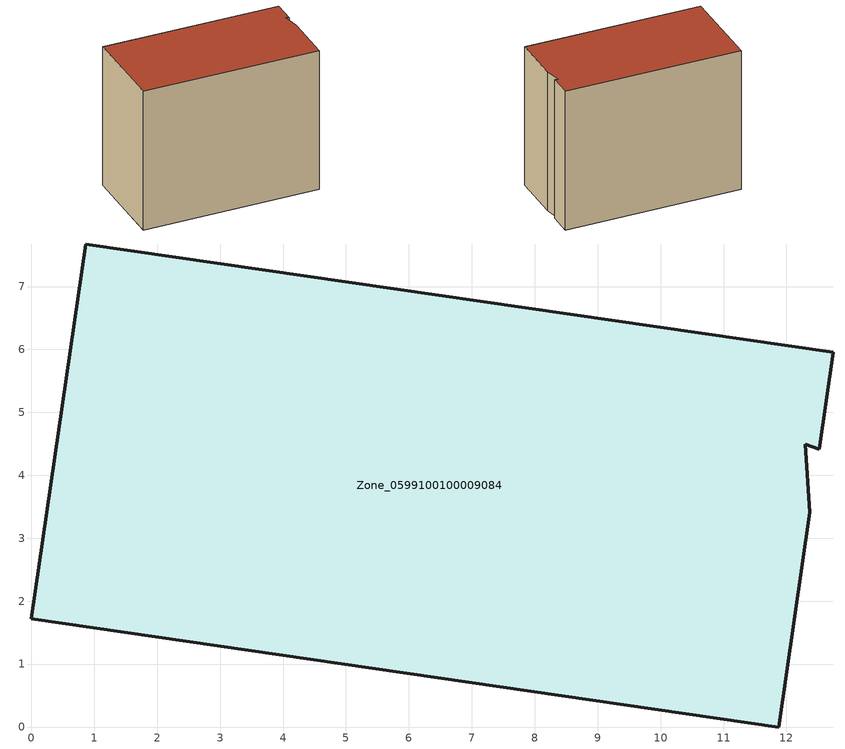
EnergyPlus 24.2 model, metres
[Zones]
Zone_0599100100009084
 floor ground (C_G): 0.86,7.68 12.74,5.96 12.52,4.42 12.3,4.49 12.37,3.41 11.88,0 0,1.72 z0
 wall outside (C_F): 12.37,3.41 12.3,4.49 12.52,4.42 12.74,5.96 0.86,7.68 0,1.72 11.88,0 12.37,3.41 z0:9.93
 roof outside (C_R): 12.52,4.42 12.74,5.96 0.86,7.68 0,1.72 11.88,0 12.37,3.41 12.3,4.49 z9.93
[BUILDING]
Pand.0599100100009084: North Axis=0; Terrain=City; Loads Convergence Tolerance Value=0.04; Temperature Convergence Tolerance Value=0.4; Solar Distribution=FullExterior; Maximum Number of Warmup Days=25; Minimum Number of Warmup Days=1
[Site:Location]
Rotterdam.The.Hague.AP_ZH_NLD Design_Conditions: Latitude=51.96; Longitude=4.45; Time Zone=1; Elevation=-4.5
[SITE:GROUNDTEMPERATURE:BUILDINGSURFACE]
18, 18, 18, 18, 18, 18, 18, 18, 18, 18, 18, 18
[MATERIAL] Thermal Absorptance=0.9; Solar Absorptance=0.7; Visible Absorptance=0.7
Name | Roughness | Thickness | Conductivity | Density | Specific Heat
G.TI.2015-2018 | MediumSmooth | 0.15 | 0.0428571 | 540 | 1210
F.TI.2015-2018 | Rough | 0.3 | 0.0666667 | 1920 | 840
R.TI.2015-2018 | MediumRough | 0.2 | 0.0333333 | 1500 | 1000
[CONSTRUCTION]
C_G: G.TI.2015-2018
C_F: F.TI.2015-2018
C_R: R.TI.2015-2018
[ZONE]
Zone_0599100100009084: Type=1; Multiplier=1; Ceiling Height=Autocalculate; Volume=Autocalculate; Floor Area=autocalculate; Part of Total Floor Area=Yes
[ZONEINFILTRATION:DESIGNFLOWRATE]
Infil_Zone_0599100100009084: Zone or ZoneList or Space or SpaceList=Zone_0599100100009084; Schedule=AlwaysOn; Design Flow Rate Calculation Method=Flow/Area; Flow Rate per Floor Area=0.0015; Constant Term Coefficient=1; Temperature Term Coefficient=0; Velocity Term Coefficient=0; Velocity Squared Term Coefficient=0
[HVACTEMPLATE:ZONE:IDEALLOADSAIRSYSTEM]
Zone_0599100100009084: Maximum Heating Supply Air Temperature=50; Minimum Cooling Supply Air Temperature=13; Maximum Heating Supply Air Humidity Ratio=0.0156; Minimum Cooling Supply Air Humidity Ratio=0.0077; Heating Limit=NoLimit; Cooling Limit=NoLimit; Dehumidification Control Type=ConstantSensibleHeatRatio; Cooling Sensible Heat Ratio=0.7; Dehumidification Setpoint=60; Humidification Control Type=None; Humidification Setpoint=30; Outdoor Air Method=None; Outdoor Air Flow Rate per Person=0.00944; Outdoor Air Flow Rate per Zone Floor Area=0; Outdoor Air Flow Rate per Zone=0; Demand Controlled Ventilation Type=None; Outdoor Air Economizer Type=NoEconomizer; Heat Recovery Type=None; Sensible Heat Recovery Effectiveness=0.7; Latent Heat Recovery Effectiveness=0.65
[ZONECONTROL:THERMOSTAT]
ThermostatControl_Zone_0599100100009084: Zone or ZoneList=Zone_0599100100009084; Control Type Schedule=DualSetpointControlType; Control 1=Thermostat_Zone_0599100100009084; Temperature Difference Between Cutout And Setpoint=0
[THERMOSTATSETPOINT:DUALSETPOINT]
Thermostat_Zone_0599100100009084: Heating Setpoint Temperature Schedule=HeatingSetpoint_Zone_0599100100009084; Cooling Setpoint Temperature Schedule=CoolingSetpoint_Zone_0599100100009084
[SCHEDULE:COMPACT]
HeatingSetpoint_Zone_0599100100009084: Through: 12/31, For: AllDays, Until: 24:00, 21
CoolingSetpoint_Zone_0599100100009084: Through: 12/31, For: AllDays, Until: 24:00, 24
DualSetpointControlType: Through: 12/31, For: AllDays, Until: 24:00, 4
AlwaysOn: Through: 12/31, For: AllDays, Until: 24:00, 1
